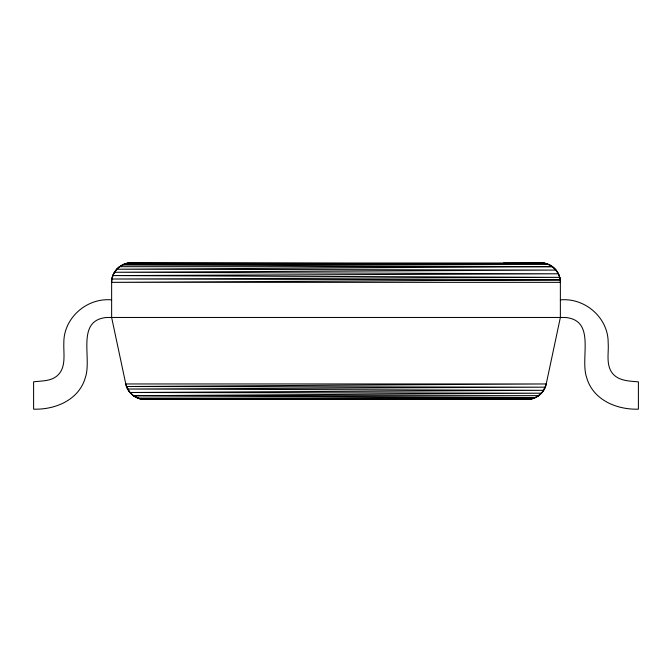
<?xml version="1.0" encoding="UTF-8"?>
<svg xmlns="http://www.w3.org/2000/svg" width="672" height="672" viewBox="0 0 672 672"><rect width="100%" height="100%" fill="white"/><g stroke="black" fill="none" stroke-linecap="round" stroke-linejoin="round"><path stroke-width="1.01" d="M111.636 282.349C111.401 271.933 120.742 262.626 131.149 262.836C120.708 262.836 111.468 271.858 111.636 282.349L111.636 317.47L125.773 383.956C127.504 392.734 135.904 399.538 144.858 399.403L527.142 399.403C536.096 399.538 544.496 392.734 546.227 383.956L560.364 317.47L560.364 282.349C560.599 271.933 551.258 262.626 540.851 262.836C551.292 262.836 560.532 271.858 560.364 282.349L111.636 282.349L560.204 279.888C559.07 271.068 551.006 262.492 541.682 263.5M111.796 279.888C112.476 274.646 115.416 269.934 119.532 266.675L552.468 266.675L116.71 269.228L556.021 270.085L114.45 272.261L558.382 273.79L112.846 275.587L559.717 277.368L111.93 279.006L560.204 279.888M546.227 383.956C544.597 391.927 537.617 398.143 529.62 399.252L142.38 399.252C134.383 398.143 127.403 391.927 125.773 383.956L546.227 383.956L126.496 386.509L129.956 392.49L133.426 395.707L535.508 397.522L538.658 395.648L133.426 395.707L541.414 393.204L129.956 392.49L543.64 390.323L127.613 389.029L545.244 387.181L126.496 386.509M545.504 386.509L542.044 392.49L538.574 395.707M552.468 266.675L122.724 264.751L126.126 263.5L547.361 263.962L543.329 262.996L128.671 262.996L124.639 263.962M527.142 399.403L533.593 398.311L531.502 398.311M503.454 263.088L543.329 262.996M122.724 264.751L547.361 263.962L128.671 262.996M141.96 398.756L139.86 398.756L133.342 395.648M142.38 399.252L316.487 398.832M111.636 299.905C87.083 297.452 63.538 317.873 63.84 342.829C63.361 353.959 66.688 367.979 56.767 376.135C50.232 381.41 41.454 380.78 33.6 381.847L33.6 409.164C55.39 409.828 79.178 399.932 85.42 377.278C92.114 357.714 75.684 320.174 106.764 317.47L565.236 317.47C596.316 320.174 579.886 357.714 586.58 377.278C592.822 399.932 616.61 409.828 638.4 409.164L638.4 381.847C628.849 381.058 617.257 380.948 611.419 371.902C605.993 363.182 608.899 352.464 608.16 342.829C608.462 317.873 584.917 297.452 560.364 299.905M529.62 399.252L138.407 398.311L144.858 399.403M535.508 397.522L532.14 398.756L138.407 398.311L535.508 397.522M138.592 397.513L136.492 397.522L138.592 397.53"/></g></svg>
